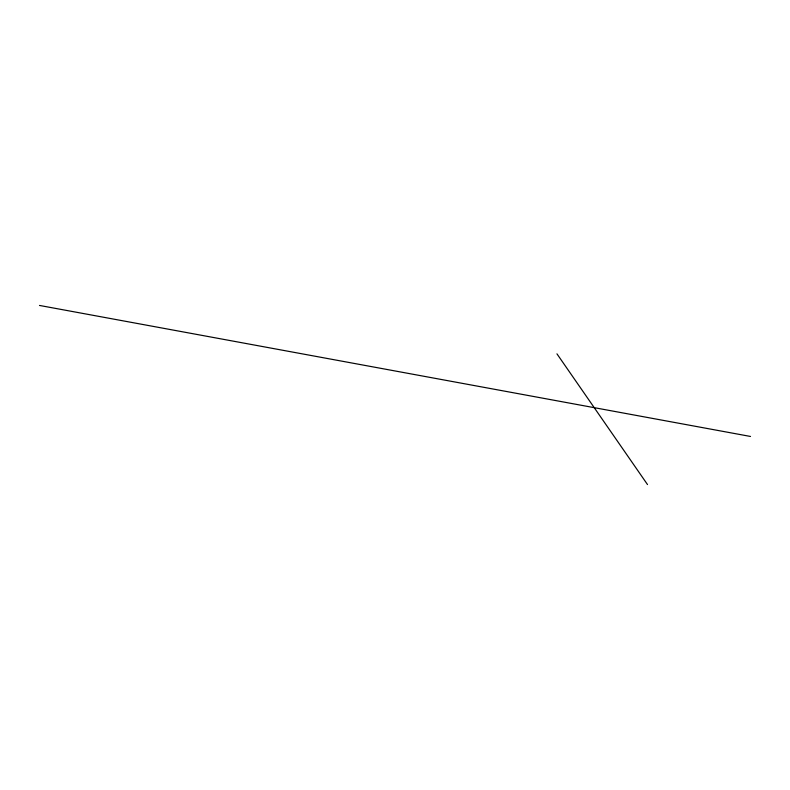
<?xml version="1.0" encoding="UTF-8"?>
<svg xmlns="http://www.w3.org/2000/svg" width="790" height="790" viewBox="0 0 790 790"><rect width="100%" height="100%" fill="white"/><g stroke="black" fill="none" stroke-linecap="round" stroke-linejoin="round"><path stroke-width="1.19" d="M39.5 305.444L750.5 436.455M556.95 353.841L647.504 484.556"/></g></svg>
